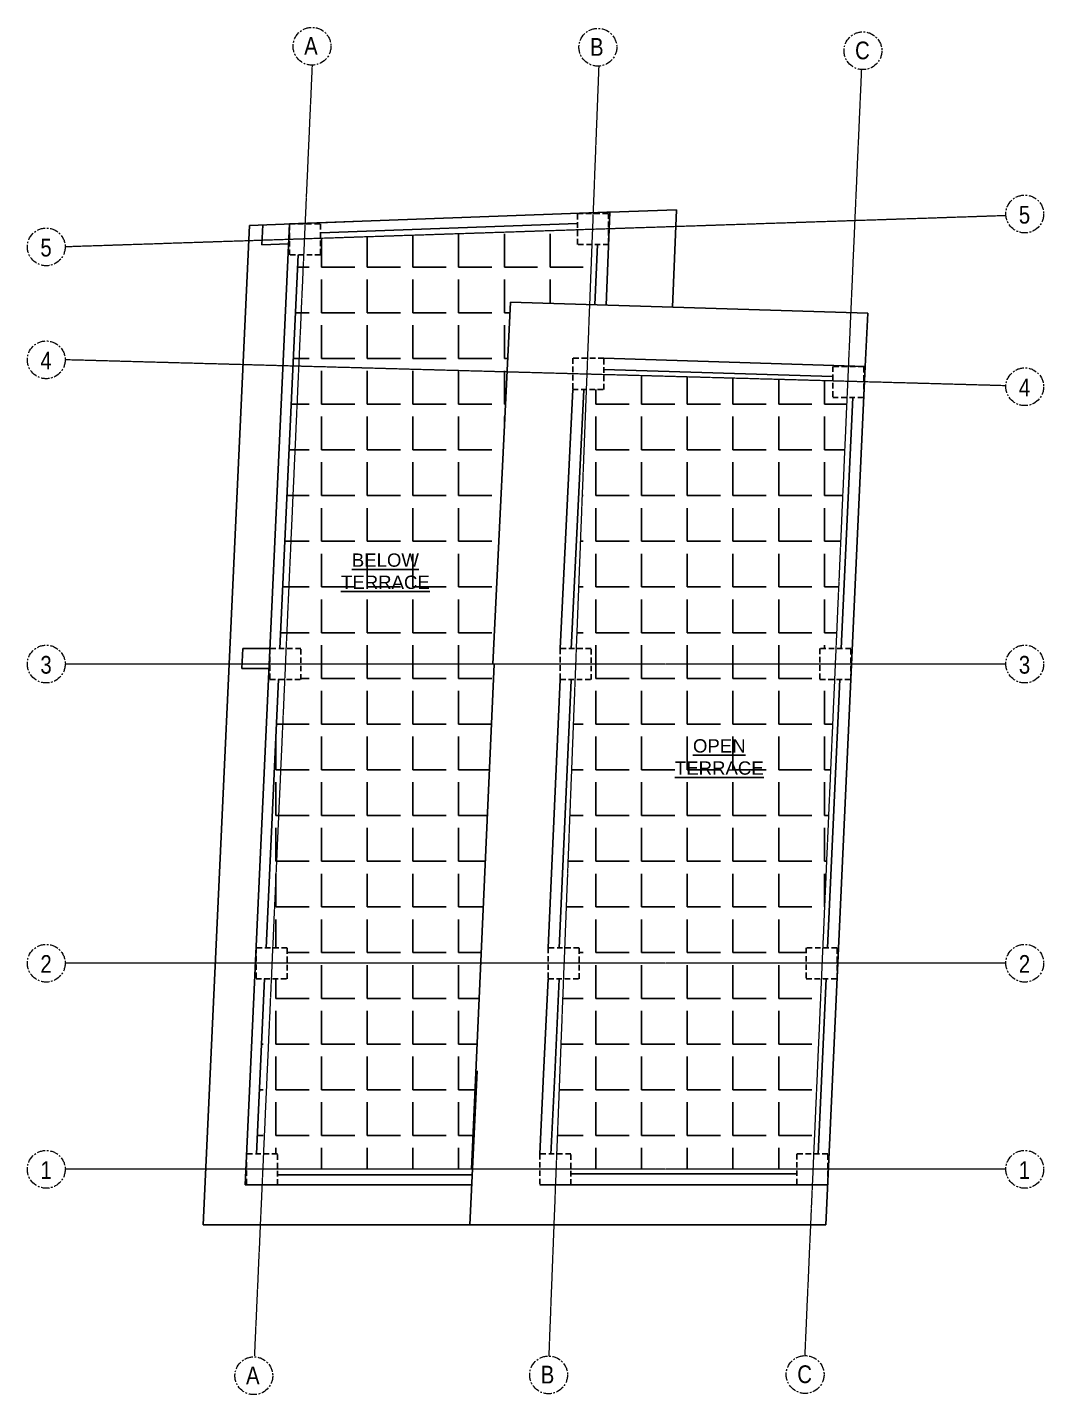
# Model space of a CAD drawing. Header units: inches. Extents: x -10117506 to -5032697, y -6529230 to -3254494.
# Drawn here: x -5045379 to -5044920, y -3259568 to -3258951 of the extents above; entities that cross this region are included whole.
import ezdxf

# ---------------------------------------------------------------- set-up
doc = ezdxf.new("R2010")
doc.units = ezdxf.units.IN
doc.header["$LTSCALE"] = 2
doc.header["$MEASUREMENT"] = 0
doc.linetypes.add('CENTER', pattern=[2, 1.25, -0.25, 0.25, -0.25])
doc.linetypes.add('DASHED2', pattern=[0.375, 0.25, -0.125])
doc.layers.get('0').update_dxf_attribs({"linetype": 'CONTINUOUS'})
doc.layers.add('A-Hatch', color=7, linetype='CONTINUOUS')
doc.layers.add('Annotations-Bold.w', color=177, linetype='CONTINUOUS', lineweight=13)
doc.layers.add('TEXT', color=181, linetype='CONTINUOUS', lineweight=25)
doc.styles.add('ARAIL', font='ARIALN.TTF')
doc.styles.add('arial.', font='arial.ttf')

msp = doc.modelspace()

# ---------------------------------------------------------------- hatches: boundary and pattern name
at = {"layer": 'A-Hatch', "ltscale": 0.5}
h = msp.add_hatch(dxfattribs=at)
h.set_pattern_fill('ANGLE', color=256, scale=75)
h.set_pattern_definition([(0, (0, 0), (0, 20.625), [15, -5.625]), (90, (0, 0), (-20.625, 1e-15), [15, -5.625])])
h.paths.add_polyline_path([(-5045259.13, -3259104.06), (-5045265.02, -3259231.51), (-5045255.53, -3259231.51), (-5045255.53, -3259238.51), (-5045168.96, -3259238.51), (-5045162.55, -3259106.73)])
h.paths.add_polyline_path([(-5045168.3, -3259238.51), (-5045255.53, -3259238.51), (-5045255.53, -3259245.51), (-5045265.67, -3259245.51), (-5045271.26, -3259366.51), (-5045261.77, -3259366.51), (-5045261.77, -3259373.51), (-5045174.33, -3259373.51)])
h.paths.add_polyline_path([(-5045162.55, -3259106.73), (-5045161.02, -3259075.24), (-5045125.33, -3259076.34), (-5045124.27, -3259049.14), (-5045130.73, -3259049.14), (-5045130.73, -3259042.61), (-5045246.67, -3259046.46), (-5045246.67, -3259053.92), (-5045256.82, -3259053.92), (-5045259.13, -3259104.06)])
h.paths.add_polyline_path([(-5045275.56, -3259459.51), (-5045266.07, -3259459.51), (-5045266.07, -3259466.51), (-5045178.49, -3259466.51), (-5045174.33, -3259373.51), (-5045261.77, -3259373.51), (-5045261.77, -3259380.51), (-5045271.91, -3259380.51)])
h.paths.add_polyline_path([(-5045129.99, -3259373.51), (-5045129.99, -3259380.51), (-5045137.11, -3259380.51), (-5045140.17, -3259459.51), (-5045133.71, -3259459.51), (-5045133.71, -3259466.51), (-5045031.85, -3259466.51), (-5045031.85, -3259459.51), (-5045024.23, -3259459.51), (-5045020.75, -3259380.51), (-5045027.59, -3259380.51), (-5045027.59, -3259373.51)])
h.paths.add_polyline_path([(-5045027.59, -3259373.51), (-5045027.59, -3259366.51), (-5045020.13, -3259366.51), (-5045014.8, -3259245.51), (-5045021.41, -3259245.51), (-5045021.41, -3259238.51), (-5045124.58, -3259238.51), (-5045124.58, -3259245.51), (-5045131.88, -3259245.51), (-5045136.57, -3259366.51), (-5045129.99, -3259366.51), (-5045129.99, -3259373.51)])
h.paths.add_polyline_path([(-5045009.19, -3259118.17), (-5045015.58, -3259118.17), (-5045015.58, -3259110.78), (-5045118.9, -3259107.93), (-5045118.9, -3259114.55), (-5045126.81, -3259114.55), (-5045131.34, -3259231.51), (-5045124.58, -3259231.51), (-5045124.58, -3259238.51), (-5045021.41, -3259238.51), (-5045021.41, -3259231.51), (-5045014.19, -3259231.51)])
h.paths.add_polyline_path([(-5045238.81, -3259207.43), (-5045195.76, -3259207.43), (-5045195.76, -3259184.97), (-5045238.81, -3259184.97)], flags=24)
h.paths.add_polyline_path([(-5045088.18, -3259291.25), (-5045045.13, -3259291.25), (-5045045.13, -3259268.78), (-5045088.18, -3259268.78)], flags=24)

# ---------------------------------------------------------------- linework, layer by layer
at = {"ltscale": 0.5}
for p, q in [((-5045117.47, -3259034.66), (-5045260.67, -3259039.92)), ((-5045117.88, -3259076.57), (-5045116.1, -3259034.61)), ((-5045086.03, -3259033.5), (-5045116.1, -3259034.61)), ((-5045087.89, -3259077.49), (-5045086.03, -3259033.5)), ((-5045278.72, -3259040.58), (-5045299.56, -3259491.51)), ((-5045260.67, -3259039.92), (-5045280.71, -3259473.51)), ((-5045278.72, -3259040.58), (-5045227.89, -3259038.72)), ((-5045272.71, -3259040.36), (-5045273.12, -3259049.39)), ((-5045130.73, -3259039.65), (-5045246.67, -3259043.91)), ((-5045261.09, -3259048.94), (-5045273.12, -3259049.39)), ((-5045122.88, -3259076.41), (-5045121.72, -3259049.14)), ((-5045256.82, -3259053.92), (-5045265.02, -3259231.51)), ((-5045161.02, -3259075.24), (-5045168.96, -3259238.51)), ((-5044999.84, -3259080.19), (-5045161.02, -3259075.24)), ((-5044999.84, -3259080.19), (-5045000.94, -3259104.17)), ((-5045015.58, -3259108.72), (-5045119.05, -3259105.55)), ((-5045000.94, -3259104.17), (-5045118.9, -3259100.55)), ((-5045018.67, -3259491.51), (-5045000.94, -3259104.17)), ((-5045132.9, -3259114.55), (-5045138.58, -3259231.51)), ((-5045127.9, -3259114.79), (-5045133.59, -3259231.75)), ((-5045011.77, -3259231.51), (-5045006.58, -3259118.17)), ((-5045281.76, -3259231.51), (-5045282.18, -3259240.51)), ((-5045269.76, -3259231.51), (-5045281.76, -3259231.51)), ((-5045270.18, -3259240.51), (-5045282.18, -3259240.51)), ((-5045178.49, -3259466.51), (-5045168.3, -3259238.51)), ((-5045265.67, -3259245.51), (-5045271.26, -3259366.51)), ((-5045143.99, -3259366.51), (-5045138.58, -3259245.51)), ((-5045138.99, -3259366.73), (-5045133.59, -3259245.73)), ((-5045017.95, -3259366.51), (-5045012.41, -3259245.51)), ((-5045271.91, -3259380.51), (-5045275.56, -3259459.51)), ((-5045143.99, -3259380.51), (-5045146.02, -3259423.51)), ((-5045138.99, -3259380.75), (-5045141.02, -3259423.75)), ((-5045022.21, -3259459.51), (-5045018.59, -3259380.51)), ((-5045175.98, -3259422.1), (-5045179.25, -3259491.51)), ((-5045146.02, -3259423.51), (-5045147.71, -3259459.51)), ((-5045141.02, -3259423.75), (-5045142.72, -3259459.75)), ((-5045266.07, -3259469.01), (-5045178.19, -3259469.01)), ((-5045133.71, -3259468.51), (-5045031.85, -3259468.51)), ((-5045266.71, -3259473.51), (-5045178.41, -3259473.51)), ((-5045147.71, -3259473.51), (-5045134.71, -3259473.51)), ((-5045134.71, -3259473.51), (-5045115.71, -3259473.51)), ((-5045133.71, -3259473.51), (-5045017.85, -3259473.51)), ((-5045299.56, -3259491.51), (-5045018.67, -3259491.51))]:
    msp.add_line(p, q, dxfattribs=at)
at = {"color": 3, "ltscale": 0.5}
for p, q in [((-5045116.1, -3259034.61), (-5045117.47, -3259034.66)), ((-5045280.71, -3259473.51), (-5045266.71, -3259473.51))]:
    msp.add_line(p, q, dxfattribs=at)
at = {"linetype": 'DASHED2', "ltscale": 5}
for points in [[(-5045130.73, -3259035.14), (-5045116.73, -3259035.14), (-5045116.73, -3259049.14), (-5045130.73, -3259049.14)], [(-5045260.67, -3259039.92), (-5045246.67, -3259039.92), (-5045246.67, -3259053.92), (-5045260.67, -3259053.92)], [(-5045132.9, -3259114.55), (-5045118.9, -3259114.55), (-5045118.9, -3259100.55), (-5045132.9, -3259100.55)], [(-5045015.58, -3259118.17), (-5045001.58, -3259118.17), (-5045001.58, -3259104.17), (-5045015.58, -3259104.17)], [(-5045269.53, -3259245.51), (-5045255.53, -3259245.51), (-5045255.53, -3259231.51), (-5045269.53, -3259231.51)], [(-5045138.58, -3259245.51), (-5045124.58, -3259245.51), (-5045124.58, -3259231.51), (-5045138.58, -3259231.51)], [(-5045021.41, -3259245.51), (-5045007.41, -3259245.51), (-5045007.41, -3259231.51), (-5045021.41, -3259231.51)], [(-5045275.77, -3259380.51), (-5045261.77, -3259380.51), (-5045261.77, -3259366.51), (-5045275.77, -3259366.51)], [(-5045143.99, -3259380.51), (-5045129.99, -3259380.51), (-5045129.99, -3259366.51), (-5045143.99, -3259366.51)], [(-5045027.59, -3259380.51), (-5045013.59, -3259380.51), (-5045013.59, -3259366.51), (-5045027.59, -3259366.51)], [(-5045280.07, -3259473.51), (-5045266.07, -3259473.51), (-5045266.07, -3259459.51), (-5045280.07, -3259459.51)], [(-5045147.71, -3259473.51), (-5045133.71, -3259473.51), (-5045133.71, -3259459.51), (-5045147.71, -3259459.51)], [(-5045031.85, -3259473.51), (-5045017.85, -3259473.51), (-5045017.85, -3259459.51), (-5045031.85, -3259459.51)]]:
    msp.add_lwpolyline(points, close=True, dxfattribs=at)
at = {"layer": 'Annotations-Bold.w', "linetype": 'CENTER', "ltscale": 0.3}
for p, q in [((-5045250.47, -3258968.27), (-5045276.52, -3259550.76)), ((-5045121.16, -3258968.72), (-5045143.71, -3259550.76)), ((-5045002.68, -3258970.26), (-5045028.25, -3259550.76)), ((-5044937.82, -3259036.21), (-5045361.86, -3259050.28)), ((-5044937.82, -3259112.93), (-5045361.86, -3259101.23)), ((-5044937.82, -3259238.51), (-5045361.86, -3259238.51)), ((-5044937.82, -3259373.51), (-5045361.86, -3259373.51)), ((-5044937.82, -3259466.51), (-5045361.86, -3259466.51))]:
    msp.add_line(p, q, dxfattribs=at)
at = {"layer": 'Annotations-Bold.w', "linetype": 'CENTER', "ltscale": 1.5}
for centre in [(-5045250.51, -3258959.74), (-5045121.55, -3258960.2), (-5045001.98, -3258961.76), (-5044928.99, -3259035.43), (-5045370.39, -3259050.28), (-5045370.39, -3259101.23), (-5044928.99, -3259113.38), (-5045370.39, -3259238.51), (-5044928.99, -3259238.51), (-5045370.39, -3259373.51), (-5044928.99, -3259373.51), (-5045370.39, -3259466.51), (-5044928.99, -3259466.51), (-5045276.75, -3259559.65), (-5045276.75, -3259559.65), (-5045143.78, -3259559.28), (-5045028.06, -3259559.11)]:
    msp.add_circle(centre, 8.53, dxfattribs=at)

# ---------------------------------------------------------------- texts
at = {"layer": 'Annotations-Bold.w', "linetype": 'CENTER', "ltscale": 1.5, "char_height": 8, "attachment_point": 1, "style": 'ARAIL'}
for s, insert in [('A', (-5045254.05, -3258955.6)), ('B', (-5045125.09, -3258956.06)), ('C', (-5045005.52, -3258957.62)), ('5', (-5044931.64, -3259031.76)), ('5', (-5045373.04, -3259046.61)), ('4', (-5045373.04, -3259097.56)), ('4', (-5044931.64, -3259109.71)), ('3', (-5045373.04, -3259234.84)), ('3', (-5044931.64, -3259234.84)), ('2', (-5045373.04, -3259369.84)), ('2', (-5044931.64, -3259369.84)), ('1', (-5045373.04, -3259462.84)), ('1', (-5044931.64, -3259462.84)), ('A', (-5045280.28, -3259555.51)), ('A', (-5045280.28, -3259555.51)), ('B', (-5045147.32, -3259555.15)), ('C', (-5045031.59, -3259554.97))]:
    msp.add_mtext_dynamic_manual_height_columns(s, width=6.5393, gutter_width=100, heights=[0], dxfattribs=dict(at, insert=insert))
at = {"layer": 'TEXT', "lineweight": -2, "char_height": 6, "width": 127.5059, "attachment_point": 5, "style": 'arial.'}
for s, insert in [('{\\LBELOW \\PTERRACE}', (-5045217.41, -3259196.65)), ('{\\LOPEN\\PTERRACE}', (-5045066.78, -3259280.47))]:
    msp.add_mtext(s, dxfattribs=dict(at, insert=insert))

doc.saveas('drawing.dxf')
